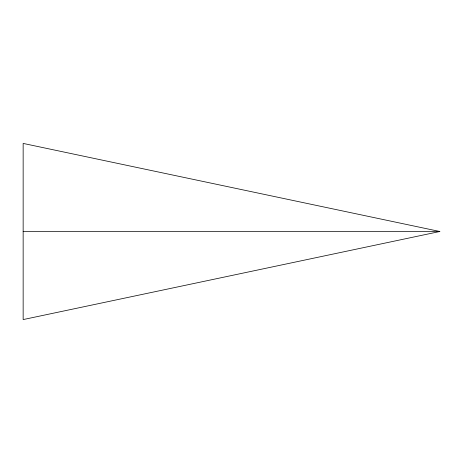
<?xml version="1.0" encoding="UTF-8"?>
<svg xmlns="http://www.w3.org/2000/svg" width="463" height="463" viewBox="0 0 463 463"><rect width="100%" height="100%" fill="white"/><g stroke="black" fill="none" stroke-linecap="round" stroke-linejoin="round"><path stroke-width="0.69" d="M439.85 231.5L23.15 319.58L23.15 143.42L439.85 231.5L23.15 231.5"/></g></svg>
